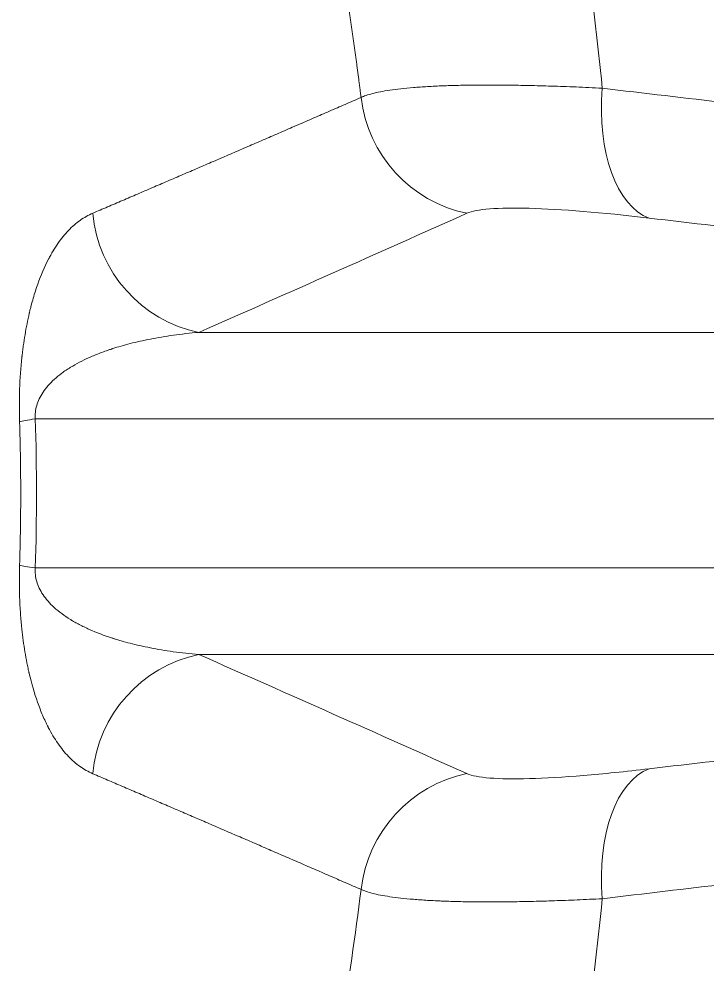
# Model space of a CAD drawing. Header units: millimetres. Extents: x 4664 to 8864, y -38 to 2932.
# Drawn here: x 8092.41 to 8099.18, y 1784.15 to 1793.44 of the extents above; entities that cross this region are included whole.
import ezdxf

# ---------------------------------------------------------------- set-up
doc = ezdxf.new("R2010")
doc.units = ezdxf.units.MM

msp = doc.modelspace()

# ---------------------------------------------------------------- linework, layer by layer
at = {"lineweight": 5}
for p, q in [((8106.2462, 1790.3589), (8094.1787, 1790.3589)), ((8092.5687, 1789.5075), (8106.0642, 1789.5075)), ((8106.0642, 1788.0428), (8092.5687, 1788.0428)), ((8094.1787, 1787.1914), (8106.2462, 1787.1914))]:
    msp.add_line(p, q, dxfattribs=at)
at = {"lineweight": 5, "extrusion": (0, 0, -1)}
for centre, major_axis, ratio, start_param, end_param in [((8098.8458, 1792.7593), (0.1524, 1.297), 0.532307, 3.265384, 4.649943), ((8059.8098, 1806.577), (71.6548, -13.6641), 0.105061, 0.965895, 0.986349), ((8097.0522, 1792.8067), (-0.5326, 1.1924), 0.983264, 3.752663, 5.019753), ((8094.4152, 1791.636), (0.527, -1.1949), 0.983038, 0.606425, 1.898438), ((8059.5734, 1805.2999), (72.9615, -13.6589), 0.10331, 0.966589, 0.987043), ((8093.6997, 1789.5075), (1.3053, 0.0406), 0.053788, 3.316381, 3.666029), ((8066.6102, 1788.7752), (25.9699, 0), 0.952222, 6.253566, 6.312805), ((8093.6997, 1788.0428), (1.3053, -0.0406), 0.053788, 2.617157, 2.966804), ((8094.4152, 1785.9144), (0.527, 1.1949), 0.983038, 4.384748, 5.67676), ((8059.5734, 1772.2505), (72.9615, 13.6589), 0.10331, 5.296142, 5.316597), ((8098.8458, 1784.791), (-0.1524, 1.297), 0.532307, 4.774835, 6.159394), ((8097.0522, 1784.7437), (0.5326, 1.1924), 0.983264, 4.405025, 5.672115), ((8059.8098, 1770.9734), (71.6548, 13.6641), 0.105061, 5.296836, 5.317291)]:
    msp.add_ellipse(centre, major_axis=major_axis, ratio=ratio, start_param=start_param, end_param=end_param, dxfattribs=at)
at = {"lineweight": 5}
for points, knots in [([(8098.1472, 1792.7593), (8098.0998, 1793.2253), (8097.9885, 1794.1557), (8097.7715, 1795.5461), (8097.5934, 1796.4697), (8097.4471, 1797.1612), (8097.3962, 1797.3914), (8097.3167, 1797.7365), (8097.2762, 1797.909), (8097.2275, 1798.1101), (8097.2028, 1798.2106), (8097.1904, 1798.2608), (8097.1841, 1798.2859), (8097.181, 1798.2985), (8097.1794, 1798.3048), (8097.1786, 1798.3079), (8097.1783, 1798.3095), (8097.1781, 1798.3102), (8097.178, 1798.3106), (8097.1779, 1798.3108), (8097.0657, 1798.7609), (8096.8255, 1799.6572), (8096.4171, 1800.9914), (8095.9599, 1802.3154), (8095.6222, 1803.1912), (8095.4451, 1803.6274)], [0, 0, 0, 0, 0.125, 0.25, 0.375, 0.375, 0.4375, 0.4375, 0.46875, 0.484375, 0.492187, 0.496094, 0.498047, 0.499023, 0.499512, 0.499756, 0.499878, 0.499939, 0.499939, 0.5, 0.5, 0.625, 0.75, 0.875, 1, 1, 1, 1]), ([(8092.4984, 1803.3425), (8092.5025, 1803.3345), (8092.5106, 1803.3185), (8092.5227, 1803.2946), (8092.5348, 1803.2706), (8092.5469, 1803.2466), (8092.5589, 1803.2226), (8092.571, 1803.1987), (8092.5829, 1803.1747), (8092.5949, 1803.1508), (8092.6068, 1803.1268), (8092.6187, 1803.1029), (8092.6306, 1803.079), (8092.6425, 1803.0551), (8092.6543, 1803.0312), (8092.6661, 1803.0073), (8092.6778, 1802.9834), (8092.6896, 1802.9596), (8092.7013, 1802.9357), (8092.7129, 1802.9119), (8092.7246, 1802.888), (8092.7362, 1802.8642), (8092.7478, 1802.8404), (8092.7594, 1802.8166), (8092.7709, 1802.7928), (8092.7824, 1802.769), (8092.7939, 1802.7452), (8092.8053, 1802.7214), (8092.8168, 1802.6977), (8092.8282, 1802.6739), (8092.8395, 1802.6502), (8092.8509, 1802.6264), (8092.8622, 1802.6027), (8092.8735, 1802.579), (8092.8847, 1802.5553), (8092.896, 1802.5316), (8092.9072, 1802.5079), (8092.9183, 1802.4842), (8092.9295, 1802.4606), (8092.9406, 1802.4369), (8092.9517, 1802.4133), (8092.9628, 1802.3896), (8092.9738, 1802.366), (8092.9848, 1802.3424), (8092.9958, 1802.3188), (8093.0067, 1802.2952), (8093.0177, 1802.2716), (8093.0286, 1802.2481), (8093.0394, 1802.2245), (8093.0503, 1802.201), (8093.0611, 1802.1774), (8093.0719, 1802.1539), (8093.0826, 1802.1304), (8093.0934, 1802.1069), (8093.1041, 1802.0834), (8093.1148, 1802.0599), (8093.1254, 1802.0364), (8093.1361, 1802.013), (8093.1467, 1801.9895), (8093.1572, 1801.9661), (8093.1678, 1801.9426), (8093.1783, 1801.9192), (8093.1888, 1801.8958), (8093.1993, 1801.8724), (8093.2097, 1801.849), (8093.2201, 1801.8256), (8093.2305, 1801.8023), (8093.2409, 1801.7789), (8093.2512, 1801.7556), (8093.2615, 1801.7322), (8093.2718, 1801.7089), (8093.282, 1801.6856), (8093.2923, 1801.6623), (8093.3025, 1801.639), (8093.3127, 1801.6158), (8093.3228, 1801.5925), (8093.3329, 1801.5692), (8093.343, 1801.546), (8093.3531, 1801.5228), (8093.3631, 1801.4996), (8093.3732, 1801.4764), (8093.3831, 1801.4532), (8093.3931, 1801.43), (8093.403, 1801.4068), (8093.413, 1801.3837), (8093.4229, 1801.3605), (8093.4327, 1801.3374), (8093.4425, 1801.3143), (8093.4524, 1801.2911), (8093.4621, 1801.2681), (8093.4719, 1801.245), (8093.4816, 1801.2219), (8093.4913, 1801.1988), (8093.501, 1801.1758), (8093.5107, 1801.1527), (8093.5203, 1801.1297), (8093.5299, 1801.1067), (8093.5395, 1801.0837), (8093.549, 1801.0607), (8093.5586, 1801.0377), (8093.5681, 1801.0148), (8093.5775, 1800.9918), (8093.587, 1800.9689), (8093.5964, 1800.9459), (8093.6058, 1800.923), (8093.6152, 1800.9001), (8093.6245, 1800.8772), (8093.6339, 1800.8544), (8093.7117, 1800.6631), (8093.8539, 1800.3039), (8094.0528, 1799.7754), (8094.2405, 1799.2491), (8094.4173, 1798.7254), (8094.5337, 1798.3603), (8094.5972, 1798.1547), (8094.6116, 1798.1077), (8094.626, 1798.0606), (8094.6403, 1798.0136), (8094.6545, 1797.9666), (8094.6686, 1797.9196), (8094.6826, 1797.8726), (8094.6966, 1797.8256), (8094.7105, 1797.7786), (8094.7243, 1797.7316), (8094.738, 1797.6846), (8094.7517, 1797.6377), (8094.7652, 1797.5907), (8094.7787, 1797.5437), (8094.7921, 1797.4967), (8094.8055, 1797.4498), (8094.8187, 1797.4028), (8094.8319, 1797.3559), (8094.845, 1797.3089), (8094.858, 1797.262), (8094.8709, 1797.2151), (8094.8838, 1797.1681), (8094.8966, 1797.1212), (8094.9093, 1797.0743), (8094.9219, 1797.0274), (8094.9345, 1796.9805), (8094.947, 1796.9336), (8094.9594, 1796.8867), (8094.9717, 1796.8398), (8094.9839, 1796.793), (8094.9961, 1796.7461), (8095.0082, 1796.6993), (8095.0202, 1796.6524), (8095.0321, 1796.6056), (8095.044, 1796.5587), (8095.0558, 1796.5119), (8095.0675, 1796.4651), (8095.0791, 1796.4183), (8095.0907, 1796.3715), (8095.1021, 1796.3247), (8095.1135, 1796.2779), (8095.1248, 1796.2312), (8095.1361, 1796.1844), (8095.1473, 1796.1377), (8095.1584, 1796.0909), (8095.1694, 1796.0442), (8095.1803, 1795.9975), (8095.1912, 1795.9507), (8095.202, 1795.904), (8095.2127, 1795.8574), (8095.2233, 1795.8107), (8095.2339, 1795.764), (8095.2444, 1795.7173), (8095.2548, 1795.6707), (8095.2651, 1795.6241), (8095.2754, 1795.5774), (8095.2855, 1795.5308), (8095.2957, 1795.4842), (8095.3057, 1795.4376), (8095.3156, 1795.391), (8095.3255, 1795.3445), (8095.3353, 1795.2979), (8095.3451, 1795.2514), (8095.3547, 1795.2048), (8095.3643, 1795.1583), (8095.3738, 1795.1118), (8095.3833, 1795.0653), (8095.3926, 1795.0188), (8095.4019, 1794.9724), (8095.4111, 1794.9259), (8095.4203, 1794.8795), (8095.4293, 1794.833), (8095.4383, 1794.7866), (8095.4473, 1794.7402), (8095.4561, 1794.6938), (8095.4649, 1794.6475), (8095.4736, 1794.6011), (8095.4822, 1794.5547), (8095.4907, 1794.5084), (8095.4992, 1794.4621), (8095.5076, 1794.4158), (8095.516, 1794.3695), (8095.5242, 1794.3232), (8095.5324, 1794.277), (8095.5405, 1794.2307), (8095.5485, 1794.1845), (8095.5565, 1794.1383), (8095.5644, 1794.0921), (8095.5722, 1794.0459), (8095.58, 1793.9997), (8095.5877, 1793.9536), (8095.5953, 1793.9074), (8095.6028, 1793.8613), (8095.6103, 1793.8152), (8095.6176, 1793.7691), (8095.625, 1793.7231), (8095.6322, 1793.677), (8095.6394, 1793.631), (8095.6465, 1793.585), (8095.6535, 1793.539), (8095.6605, 1793.493), (8095.6674, 1793.447), (8095.6742, 1793.401), (8095.6809, 1793.3551), (8095.6876, 1793.3092), (8095.6942, 1793.2633), (8095.7007, 1793.2174), (8095.7072, 1793.1716), (8095.7136, 1793.1257), (8095.7199, 1793.0799), (8095.7261, 1793.0341), (8095.7323, 1792.9883), (8095.7384, 1792.9425), (8095.7445, 1792.8968), (8095.7504, 1792.851), (8095.7563, 1792.8053), (8095.7622, 1792.7596), (8095.7679, 1792.7139), (8095.7717, 1792.6835), (8095.7736, 1792.6683)], [0, 0, 0, 0, 0.002443, 0.004884, 0.007322, 0.009759, 0.012193, 0.014626, 0.017056, 0.019484, 0.02191, 0.024334, 0.026756, 0.029176, 0.031594, 0.03401, 0.036423, 0.038835, 0.041244, 0.043651, 0.046056, 0.048459, 0.05086, 0.053259, 0.055656, 0.058051, 0.060443, 0.062834, 0.065222, 0.067608, 0.069992, 0.072374, 0.074754, 0.077132, 0.079508, 0.081882, 0.084253, 0.086623, 0.08899, 0.091356, 0.093719, 0.09608, 0.098439, 0.100796, 0.103151, 0.105503, 0.107854, 0.110202, 0.112549, 0.114893, 0.117235, 0.119576, 0.121914, 0.12425, 0.126583, 0.128915, 0.131245, 0.133572, 0.135898, 0.138221, 0.140542, 0.142861, 0.145179, 0.147493, 0.149806, 0.152117, 0.154426, 0.156732, 0.159037, 0.161339, 0.163639, 0.165938, 0.168234, 0.170528, 0.172819, 0.175109, 0.177397, 0.179682, 0.181966, 0.184247, 0.186527, 0.188804, 0.191079, 0.193352, 0.195623, 0.197891, 0.200158, 0.202423, 0.204685, 0.206946, 0.209204, 0.21146, 0.213714, 0.215966, 0.218216, 0.220464, 0.22271, 0.224953, 0.227195, 0.229434, 0.231671, 0.233907, 0.23614, 0.238371, 0.2406, 0.242826, 0.245051, 0.247274, 0.249494, 0.300775, 0.351418, 0.401426, 0.4508, 0.499541, 0.503925, 0.508305, 0.512683, 0.517057, 0.521428, 0.525796, 0.530161, 0.534523, 0.538882, 0.543237, 0.54759, 0.551939, 0.556286, 0.560629, 0.564969, 0.569306, 0.573641, 0.577972, 0.582299, 0.586624, 0.590946, 0.595265, 0.59958, 0.603893, 0.608203, 0.612509, 0.616812, 0.621113, 0.62541, 0.629704, 0.633996, 0.638284, 0.642569, 0.646851, 0.65113, 0.655406, 0.659679, 0.663949, 0.668216, 0.67248, 0.676741, 0.680999, 0.685254, 0.689506, 0.693754, 0.698, 0.702243, 0.706483, 0.71072, 0.714954, 0.719184, 0.723412, 0.727637, 0.731859, 0.736078, 0.740294, 0.744507, 0.748717, 0.752924, 0.757128, 0.761329, 0.765527, 0.769722, 0.773914, 0.778103, 0.782289, 0.786472, 0.790653, 0.79483, 0.799004, 0.803176, 0.807344, 0.81151, 0.815673, 0.819832, 0.823989, 0.828143, 0.832294, 0.836442, 0.840587, 0.844729, 0.848868, 0.853005, 0.857138, 0.861269, 0.865396, 0.869521, 0.873643, 0.877762, 0.881878, 0.885991, 0.890101, 0.894209, 0.898313, 0.902415, 0.906514, 0.91061, 0.914703, 0.918793, 0.92288, 0.926965, 0.931046, 0.935125, 0.939201, 0.943274, 0.947344, 0.951412, 0.955476, 0.959538, 0.963597, 0.967653, 0.971706, 0.975757, 0.979804, 0.983849, 0.987891, 0.99193, 0.995966, 1, 1, 1, 1]), ([(8098.1472, 1792.7593), (8098.0583, 1792.7639), (8097.9721, 1792.7679), (8097.8057, 1792.7747), (8097.7255, 1792.7776), (8097.5711, 1792.7825), (8097.497, 1792.7844), (8097.3548, 1792.7875), (8097.2867, 1792.7886), (8097.1567, 1792.7901), (8097.0947, 1792.7905), (8096.9767, 1792.7906), (8096.9206, 1792.7903), (8096.8142, 1792.7891), (8096.7639, 1792.7882), (8096.6924, 1792.7865), (8096.6693, 1792.7859), (8096.6356, 1792.7848), (8096.619, 1792.7843), (8096.6, 1792.7836), (8096.5907, 1792.7832), (8096.586, 1792.783), (8096.5837, 1792.7829), (8096.5825, 1792.7829), (8096.5819, 1792.7829), (8096.5817, 1792.7829), (8096.5815, 1792.7829), (8096.5814, 1792.7829), (8096.5814, 1792.7829), (8096.5814, 1792.7829), (8096.5813, 1792.7829), (8096.5813, 1792.7829), (8096.5275, 1792.7807), (8096.4762, 1792.7782), (8096.3786, 1792.7723), (8096.3323, 1792.769), (8096.2449, 1792.7617), (8096.2037, 1792.7577), (8096.1266, 1792.749), (8096.0906, 1792.7444), (8096.0236, 1792.7346), (8095.9926, 1792.7294), (8095.9358, 1792.7184), (8095.9098, 1792.7127), (8095.8627, 1792.7008), (8095.8417, 1792.6946), (8095.8042, 1792.6818), (8095.7878, 1792.6751), (8095.7736, 1792.6683)], [0, 0, 0, 0, 0.0625, 0.0625, 0.125, 0.125, 0.1875, 0.1875, 0.25, 0.25, 0.3125, 0.3125, 0.375, 0.375, 0.4375, 0.4375, 0.46875, 0.46875, 0.484375, 0.492187, 0.496094, 0.498047, 0.499023, 0.499512, 0.499756, 0.499878, 0.499939, 0.499969, 0.499985, 0.499992, 0.499992, 0.5, 0.5, 0.5625, 0.5625, 0.625, 0.625, 0.6875, 0.6875, 0.75, 0.75, 0.8125, 0.8125, 0.875, 0.875, 0.9375, 0.9375, 1, 1, 1, 1]), ([(8095.7736, 1792.6683), (8095.7477, 1792.657), (8095.6959, 1792.6345), (8095.6182, 1792.6007), (8095.5406, 1792.5671), (8095.4632, 1792.5335), (8095.386, 1792.5), (8095.3089, 1792.4665), (8095.2319, 1792.4332), (8095.1551, 1792.3999), (8095.0784, 1792.3667), (8095.0018, 1792.3336), (8094.9254, 1792.3005), (8094.8491, 1792.2675), (8094.773, 1792.2346), (8094.697, 1792.2018), (8094.6211, 1792.1691), (8094.5454, 1792.1364), (8094.4699, 1792.1038), (8094.3944, 1792.0713), (8094.3191, 1792.0388), (8094.244, 1792.0064), (8094.169, 1791.9741), (8094.0941, 1791.9419), (8094.0194, 1791.9098), (8093.9448, 1791.8777), (8093.8703, 1791.8457), (8093.796, 1791.8138), (8093.7218, 1791.782), (8093.6478, 1791.7502), (8093.5739, 1791.7185), (8093.5002, 1791.6869), (8093.4265, 1791.6554), (8093.3531, 1791.624), (8093.2797, 1791.5926), (8093.2066, 1791.5613), (8093.1578, 1791.5404), (8093.1334, 1791.53)], [0, 0, 0, 0, 0.029594, 0.059127, 0.088601, 0.118014, 0.147367, 0.17666, 0.205893, 0.235066, 0.264179, 0.293231, 0.322223, 0.351156, 0.380028, 0.40884, 0.437592, 0.466283, 0.494915, 0.523486, 0.551998, 0.580449, 0.60884, 0.637171, 0.665441, 0.693652, 0.721803, 0.749893, 0.777923, 0.805893, 0.833803, 0.861653, 0.889443, 0.917172, 0.944842, 0.972451, 1, 1, 1, 1]), ([(8093.1334, 1791.53), (8093.0901, 1791.5115), (8093.0072, 1791.4648), (8092.8933, 1791.3658), (8092.8243, 1791.2807), (8092.775, 1791.2098), (8092.751, 1791.1726), (8092.7241, 1791.126), (8092.7109, 1791.102), (8092.7044, 1791.0898), (8092.7011, 1791.0836), (8092.6995, 1791.0805), (8092.6987, 1791.079), (8092.6983, 1791.0782), (8092.6981, 1791.0778), (8092.698, 1791.0776), (8092.6979, 1791.0775), (8092.6979, 1791.0775), (8092.6979, 1791.0775), (8092.6979, 1791.0774), (8092.6979, 1791.0774), (8092.6979, 1791.0774), (8092.6586, 1791.002), (8092.6233, 1790.9201), (8092.5763, 1790.7877), (8092.5616, 1790.7419), (8092.541, 1790.6709), (8092.531, 1790.6348), (8092.5201, 1790.5916), (8092.5147, 1790.5698), (8092.5121, 1790.5588), (8092.5108, 1790.5533), (8092.5101, 1790.5505), (8092.5098, 1790.5491), (8092.5097, 1790.5484), (8092.5096, 1790.5481), (8092.5095, 1790.5479), (8092.5095, 1790.5478), (8092.5095, 1790.5478), (8092.5095, 1790.5478), (8092.5095, 1790.5477), (8092.5095, 1790.5477), (8092.4934, 1790.4792), (8092.4794, 1790.4087), (8092.4612, 1790.3), (8092.4529, 1790.245), (8092.4444, 1790.1794), (8092.4405, 1790.1462), (8092.4386, 1790.1296), (8092.4377, 1790.1213), (8092.4372, 1790.1171), (8092.437, 1790.115), (8092.4369, 1790.1139), (8092.4368, 1790.1134), (8092.4368, 1790.1132), (8092.4368, 1790.113), (8092.4368, 1790.113), (8092.4368, 1790.113), (8092.4368, 1790.1129), (8092.4368, 1790.1129), (8092.4146, 1789.9072), (8092.4071, 1789.6965), (8092.4139, 1789.4797)], [0, 0, 0, 0, 0.125, 0.25, 0.375, 0.375, 0.4375, 0.46875, 0.484375, 0.492188, 0.496094, 0.498047, 0.499023, 0.499512, 0.499756, 0.499878, 0.499939, 0.499969, 0.499985, 0.499992, 0.499992, 0.5, 0.5, 0.625, 0.625, 0.6875, 0.6875, 0.71875, 0.734375, 0.742188, 0.746094, 0.748047, 0.749023, 0.749512, 0.749756, 0.749878, 0.749939, 0.749969, 0.749985, 0.749992, 0.749992, 0.75, 0.75, 0.8125, 0.8125, 0.84375, 0.859375, 0.867188, 0.871094, 0.873047, 0.874023, 0.874512, 0.874756, 0.874878, 0.874939, 0.874969, 0.874985, 0.874992, 0.874992, 0.875, 0.875, 1, 1, 1, 1]), ([(8096.8158, 1791.5296), (8096.8621, 1791.5503), (8096.9372, 1791.5646), (8097.1425, 1791.581), (8097.2746, 1791.583), (8097.7372, 1791.5704), (8098.1418, 1791.5372), (8098.6094, 1791.4823)], [0, 0, 0, 0, 0.25, 0.25, 0.5, 0.5, 1, 1, 1, 1]), ([(8092.5687, 1789.5075), (8092.5653, 1789.5517), (8092.57, 1789.5961), (8092.5955, 1789.6844), (8092.6163, 1789.7283), (8092.6739, 1789.8144), (8092.7108, 1789.8567), (8092.7784, 1789.918), (8092.803, 1789.9381), (8092.8429, 1789.9677), (8092.8636, 1789.9823), (8092.8891, 1789.999), (8092.9022, 1790.0073), (8092.9089, 1790.0115), (8092.9122, 1790.0135), (8092.9139, 1790.0146), (8092.9147, 1790.0151), (8092.9151, 1790.0153), (8092.9154, 1790.0155), (8092.9155, 1790.0155), (8092.9155, 1790.0155), (8092.9155, 1790.0156), (8092.9155, 1790.0156), (8092.9156, 1790.0156), (8092.9156, 1790.0156), (8092.9156, 1790.0156), (8092.9703, 1790.049), (8093.0322, 1790.0814), (8093.1358, 1790.1276), (8093.1722, 1790.1426), (8093.2295, 1790.1643), (8093.2588, 1790.175), (8093.2941, 1790.1871), (8093.3121, 1790.1931), (8093.3212, 1790.1961), (8093.3258, 1790.1976), (8093.328, 1790.1983), (8093.3292, 1790.1987), (8093.3298, 1790.1989), (8093.33, 1790.1989), (8093.3302, 1790.199), (8093.3303, 1790.199), (8093.3303, 1790.199), (8093.3303, 1790.199), (8093.3304, 1790.199), (8093.3304, 1790.1991), (8093.3304, 1790.1991), (8093.3834, 1790.2161), (8093.4409, 1790.2328), (8093.5647, 1790.2644), (8093.6309, 1790.2794), (8093.7723, 1790.307), (8093.8473, 1790.3197), (8094.0063, 1790.3419), (8094.0902, 1790.3514), (8094.1787, 1790.3589)], [0, 0, 0, 0, 0.0625, 0.0625, 0.125, 0.125, 0.1875, 0.1875, 0.21875, 0.21875, 0.234375, 0.242188, 0.246094, 0.248047, 0.249023, 0.249512, 0.249756, 0.249878, 0.249939, 0.249969, 0.249985, 0.249992, 0.249996, 0.249998, 0.249998, 0.25, 0.25, 0.375, 0.375, 0.4375, 0.4375, 0.46875, 0.484375, 0.492188, 0.496094, 0.498047, 0.499023, 0.499512, 0.499756, 0.499878, 0.499939, 0.499969, 0.499985, 0.499992, 0.499996, 0.499996, 0.5, 0.5, 0.625, 0.625, 0.75, 0.75, 0.875, 0.875, 1, 1, 1, 1]), ([(8092.4139, 1789.4797), (8092.4141, 1789.4746), (8092.4144, 1789.4644), (8092.4148, 1789.4491), (8092.4153, 1789.4338), (8092.4157, 1789.4185), (8092.4162, 1789.4032), (8092.4166, 1789.3878), (8092.417, 1789.3725), (8092.4174, 1789.3572), (8092.4178, 1789.3419), (8092.4182, 1789.3266), (8092.4186, 1789.3113), (8092.4189, 1789.2959), (8092.4193, 1789.2806), (8092.4196, 1789.2653), (8092.42, 1789.25), (8092.4203, 1789.2347), (8092.4206, 1789.2193), (8092.4209, 1789.204), (8092.4212, 1789.1887), (8092.4215, 1789.1734), (8092.4217, 1789.1581), (8092.422, 1789.1428), (8092.4222, 1789.1274), (8092.4225, 1789.1121), (8092.4227, 1789.0968), (8092.4229, 1789.0815), (8092.4231, 1789.0662), (8092.4233, 1789.0509), (8092.4235, 1789.0355), (8092.4237, 1789.0202), (8092.4238, 1789.0049), (8092.424, 1788.9896), (8092.4241, 1788.9743), (8092.4242, 1788.959), (8092.4244, 1788.9436), (8092.4245, 1788.9283), (8092.4246, 1788.913), (8092.4247, 1788.8977), (8092.4247, 1788.8824), (8092.4248, 1788.8671), (8092.4249, 1788.8517), (8092.4249, 1788.8364), (8092.4249, 1788.8211), (8092.425, 1788.8058), (8092.425, 1788.7905), (8092.425, 1788.7701), (8092.425, 1788.7446), (8092.4249, 1788.7139), (8092.4248, 1788.6833), (8092.4247, 1788.6527), (8092.4245, 1788.622), (8092.4242, 1788.5914), (8092.424, 1788.5608), (8092.4237, 1788.5301), (8092.4233, 1788.4995), (8092.4229, 1788.4689), (8092.4225, 1788.4382), (8092.422, 1788.4076), (8092.4215, 1788.377), (8092.4209, 1788.3463), (8092.4203, 1788.3157), (8092.4196, 1788.2851), (8092.4189, 1788.2544), (8092.4182, 1788.2238), (8092.4174, 1788.1931), (8092.4166, 1788.1625), (8092.4158, 1788.1319), (8092.4149, 1788.1012), (8092.4142, 1788.0808), (8092.4139, 1788.0706)], [0, 0, 0, 0, 0.010884, 0.021768, 0.03265, 0.043532, 0.054412, 0.065292, 0.076172, 0.08705, 0.097928, 0.108805, 0.119681, 0.130556, 0.141431, 0.152305, 0.163178, 0.174051, 0.184923, 0.195794, 0.206665, 0.217535, 0.228405, 0.239274, 0.250142, 0.26101, 0.271878, 0.282745, 0.293611, 0.304477, 0.315342, 0.326207, 0.337072, 0.347936, 0.3588, 0.369663, 0.380526, 0.391389, 0.402251, 0.413113, 0.423975, 0.434837, 0.445698, 0.456559, 0.467419, 0.47828, 0.48914, 0.5, 0.52172, 0.543441, 0.565163, 0.586887, 0.608611, 0.630337, 0.652064, 0.673793, 0.695523, 0.717256, 0.73899, 0.760726, 0.782465, 0.804206, 0.825949, 0.847695, 0.869444, 0.891196, 0.91295, 0.934708, 0.956468, 0.978232, 1, 1, 1, 1]), ([(8092.4139, 1788.0706), (8092.4105, 1787.9629), (8092.4107, 1787.8567), (8092.4163, 1787.6993), (8092.4204, 1787.6212), (8092.4276, 1787.5308), (8092.4318, 1787.4858), (8092.434, 1787.4634), (8092.4352, 1787.4522), (8092.4358, 1787.4466), (8092.4361, 1787.4438), (8092.4362, 1787.4424), (8092.4363, 1787.4417), (8092.4364, 1787.4413), (8092.4364, 1787.4411), (8092.4364, 1787.4411), (8092.4364, 1787.441), (8092.4364, 1787.441), (8092.4364, 1787.441), (8092.4445, 1787.3646), (8092.4546, 1787.2903), (8092.4727, 1787.1817), (8092.4824, 1787.1281), (8092.4951, 1787.0668), (8092.5017, 1787.0365), (8092.5052, 1787.0214), (8092.5069, 1787.0139), (8092.5077, 1787.0101), (8092.5082, 1787.0083), (8092.5084, 1787.0073), (8092.5085, 1787.0068), (8092.5086, 1787.0066), (8092.5086, 1787.0065), (8092.5086, 1787.0065), (8092.5086, 1787.0064), (8092.5086, 1787.0064), (8092.5086, 1787.0064), (8092.5322, 1786.9051), (8092.5595, 1786.8103), (8092.6064, 1786.6776), (8092.623, 1786.635), (8092.6495, 1786.5734), (8092.663, 1786.5432), (8092.6796, 1786.5091), (8092.688, 1786.4922), (8092.6922, 1786.4839), (8092.6944, 1786.4797), (8092.6954, 1786.4777), (8092.696, 1786.4766), (8092.6962, 1786.4761), (8092.6964, 1786.4758), (8092.6964, 1786.4757), (8092.6965, 1786.4756), (8092.6965, 1786.4756), (8092.6965, 1786.4756), (8092.6965, 1786.4756), (8092.6965, 1786.4755), (8092.7261, 1786.4185), (8092.7886, 1786.3138), (8092.8924, 1786.1854), (8093.0066, 1786.0859), (8093.09, 1786.0389), (8093.1334, 1786.0203)], [0, 0, 0, 0, 0.0625, 0.0625, 0.09375, 0.109375, 0.117187, 0.121094, 0.123047, 0.124023, 0.124512, 0.124756, 0.124878, 0.124939, 0.124969, 0.124985, 0.124992, 0.124992, 0.125, 0.125, 0.1875, 0.1875, 0.21875, 0.234375, 0.242187, 0.246094, 0.248047, 0.249023, 0.249512, 0.249756, 0.249878, 0.249939, 0.249969, 0.249985, 0.249992, 0.249992, 0.25, 0.25, 0.375, 0.375, 0.4375, 0.4375, 0.46875, 0.484375, 0.492187, 0.496094, 0.498047, 0.499023, 0.499512, 0.499756, 0.499878, 0.499939, 0.499969, 0.499985, 0.499992, 0.499992, 0.5, 0.5, 0.625, 0.75, 0.875, 1, 1, 1, 1]), ([(8094.1787, 1787.1914), (8094.09, 1787.199), (8094.0059, 1787.2085), (8093.8467, 1787.2308), (8093.7715, 1787.2435), (8093.6299, 1787.2712), (8093.5636, 1787.2863), (8093.4706, 1787.31), (8093.4407, 1787.3182), (8093.3975, 1787.3306), (8093.3763, 1787.3369), (8093.3524, 1787.3443), (8093.3406, 1787.348), (8093.3347, 1787.3499), (8093.3318, 1787.3508), (8093.3303, 1787.3513), (8093.3296, 1787.3516), (8093.3292, 1787.3517), (8093.3291, 1787.3517), (8093.329, 1787.3518), (8093.3289, 1787.3518), (8093.3289, 1787.3518), (8093.3289, 1787.3518), (8093.3288, 1787.3518), (8093.3288, 1787.3518), (8093.3288, 1787.3518), (8093.2452, 1787.3788), (8093.1688, 1787.408), (8093.0651, 1787.4543), (8093.0323, 1787.4702), (8092.9859, 1787.4944), (8092.9634, 1787.5067), (8092.9382, 1787.5212), (8092.926, 1787.5285), (8092.9199, 1787.5321), (8092.9169, 1787.534), (8092.9154, 1787.5349), (8092.9146, 1787.5353), (8092.9143, 1787.5356), (8092.9141, 1787.5357), (8092.914, 1787.5357), (8092.914, 1787.5358), (8092.9139, 1787.5358), (8092.9139, 1787.5358), (8092.9139, 1787.5358), (8092.9138, 1787.5358), (8092.9139, 1787.5358), (8092.9139, 1787.5358), (8092.8527, 1787.5733), (8092.7998, 1787.6128), (8092.7101, 1787.6944), (8092.6734, 1787.7366), (8092.616, 1787.8226), (8092.5953, 1787.8664), (8092.57, 1787.9545), (8092.5653, 1787.9988), (8092.5687, 1788.0428)], [0, 0, 0, 0, 0.125, 0.125, 0.25, 0.25, 0.375, 0.375, 0.4375, 0.4375, 0.46875, 0.484375, 0.492187, 0.496094, 0.498047, 0.499023, 0.499512, 0.499756, 0.499878, 0.499939, 0.499969, 0.499985, 0.499992, 0.499996, 0.499996, 0.5, 0.5, 0.625, 0.625, 0.6875, 0.6875, 0.71875, 0.734375, 0.742187, 0.746094, 0.748047, 0.749023, 0.749512, 0.749756, 0.749878, 0.749939, 0.749969, 0.749985, 0.749992, 0.749996, 0.749998, 0.749998, 0.75, 0.75, 0.8125, 0.8125, 0.875, 0.875, 0.9375, 0.9375, 1, 1, 1, 1]), ([(8098.6094, 1786.0681), (8098.3755, 1786.0406), (8098.16, 1786.0188), (8097.7654, 1785.9864), (8097.5846, 1785.9759), (8097.1212, 1785.9631), (8096.9084, 1785.9794), (8096.8158, 1786.0207)], [0, 0, 0, 0, 0.25, 0.25, 0.5, 0.5, 1, 1, 1, 1]), ([(8093.1334, 1786.0203), (8093.1578, 1786.0099), (8093.2066, 1785.9891), (8093.2797, 1785.9578), (8093.3531, 1785.9264), (8093.4265, 1785.8949), (8093.5002, 1785.8634), (8093.5739, 1785.8318), (8093.6478, 1785.8001), (8093.7218, 1785.7684), (8093.796, 1785.7365), (8093.8703, 1785.7046), (8093.9448, 1785.6726), (8094.0194, 1785.6406), (8094.0941, 1785.6084), (8094.169, 1785.5762), (8094.244, 1785.5439), (8094.3191, 1785.5115), (8094.3944, 1785.4791), (8094.4699, 1785.4466), (8094.5454, 1785.414), (8094.6211, 1785.3813), (8094.697, 1785.3486), (8094.773, 1785.3157), (8094.8491, 1785.2828), (8094.9254, 1785.2498), (8095.0018, 1785.2168), (8095.0784, 1785.1837), (8095.1551, 1785.1505), (8095.2319, 1785.1172), (8095.3089, 1785.0838), (8095.386, 1785.0504), (8095.4632, 1785.0169), (8095.5406, 1784.9833), (8095.6182, 1784.9496), (8095.6959, 1784.9159), (8095.7477, 1784.8934), (8095.7736, 1784.8821)], [0, 0, 0, 0, 0.027549, 0.055158, 0.082828, 0.110557, 0.138347, 0.166197, 0.194107, 0.222077, 0.250107, 0.278197, 0.306348, 0.334559, 0.362829, 0.39116, 0.419551, 0.448002, 0.476514, 0.505085, 0.533717, 0.562408, 0.59116, 0.619972, 0.648844, 0.677777, 0.706769, 0.735821, 0.764934, 0.794107, 0.82334, 0.852633, 0.881986, 0.911399, 0.940873, 0.970406, 1, 1, 1, 1]), ([(8095.7736, 1784.8821), (8095.7177, 1784.4304), (8095.6515, 1783.9759), (8095.4979, 1783.0622), (8095.4104, 1782.6031), (8095.2135, 1781.6813), (8095.1041, 1781.2187), (8094.9229, 1780.5231), (8094.8597, 1780.291), (8094.7605, 1779.9425), (8094.7098, 1779.7681), (8094.6488, 1779.5647), (8094.6178, 1779.4629), (8094.6022, 1779.412), (8094.5944, 1779.3866), (8094.5905, 1779.3739), (8094.5885, 1779.3675), (8094.5875, 1779.3643), (8094.587, 1779.3627), (8094.5868, 1779.3619), (8094.5866, 1779.3615), (8094.5866, 1779.3613), (8094.5866, 1779.3612), (8094.5865, 1779.3612), (8094.5865, 1779.3612), (8094.459, 1778.9487), (8094.3209, 1778.531), (8094.0217, 1777.6866), (8093.8608, 1777.2598), (8093.5146, 1776.3988), (8093.3294, 1775.9645), (8092.9334, 1775.0901), (8092.7226, 1774.6499), (8092.4984, 1774.2078)], [0, 0, 0, 0, 0.125, 0.125, 0.25, 0.25, 0.375, 0.375, 0.4375, 0.4375, 0.46875, 0.484375, 0.492187, 0.496094, 0.498047, 0.499023, 0.499512, 0.499756, 0.499878, 0.499939, 0.499969, 0.499985, 0.499992, 0.499992, 0.5, 0.5, 0.625, 0.625, 0.75, 0.75, 0.875, 0.875, 1, 1, 1, 1]), ([(8095.7736, 1784.8821), (8095.7878, 1784.8752), (8095.8042, 1784.8686), (8095.8418, 1784.8557), (8095.8629, 1784.8495), (8095.91, 1784.8376), (8095.936, 1784.8319), (8095.993, 1784.8209), (8096.0241, 1784.8157), (8096.0912, 1784.8059), (8096.1273, 1784.8012), (8096.2046, 1784.7926), (8096.2458, 1784.7886), (8096.3335, 1784.7813), (8096.3798, 1784.7779), (8096.4532, 1784.7735), (8096.4783, 1784.7722), (8096.5169, 1784.7703), (8096.5364, 1784.7694), (8096.5596, 1784.7684), (8096.5713, 1784.7679), (8096.5772, 1784.7677), (8096.5802, 1784.7675), (8096.5816, 1784.7675), (8096.5824, 1784.7675), (8096.5827, 1784.7674), (8096.5829, 1784.7674), (8096.583, 1784.7674), (8096.583, 1784.7674), (8096.5831, 1784.7674), (8096.5831, 1784.7674), (8096.6309, 1784.7656), (8096.6814, 1784.764), (8096.7877, 1784.7615), (8096.8436, 1784.7606), (8096.961, 1784.7594), (8097.0224, 1784.7592), (8097.1188, 1784.7595), (8097.1516, 1784.7597), (8097.2019, 1784.7602), (8097.2273, 1784.7605), (8097.2574, 1784.7608), (8097.2725, 1784.7611), (8097.2801, 1784.7612), (8097.2839, 1784.7612), (8097.2859, 1784.7612), (8097.2868, 1784.7613), (8097.2873, 1784.7613), (8097.2875, 1784.7613), (8097.2876, 1784.7613), (8097.2877, 1784.7613), (8097.2877, 1784.7613), (8097.2878, 1784.7613), (8097.3458, 1784.7621), (8097.4071, 1784.7634), (8097.5364, 1784.7665), (8097.6045, 1784.7685), (8097.7477, 1784.7733), (8097.8227, 1784.7762), (8097.9797, 1784.7828), (8098.0618, 1784.7866), (8098.1472, 1784.791)], [0, 0, 0, 0, 0.0625, 0.0625, 0.125, 0.125, 0.1875, 0.1875, 0.25, 0.25, 0.3125, 0.3125, 0.375, 0.375, 0.4375, 0.4375, 0.46875, 0.46875, 0.484375, 0.492187, 0.496094, 0.498047, 0.499023, 0.499512, 0.499756, 0.499878, 0.499939, 0.499969, 0.499985, 0.499985, 0.5, 0.5, 0.5625, 0.5625, 0.625, 0.625, 0.6875, 0.6875, 0.71875, 0.71875, 0.734375, 0.742187, 0.746094, 0.748047, 0.749023, 0.749512, 0.749756, 0.749878, 0.749939, 0.749969, 0.749985, 0.749985, 0.75, 0.75, 0.8125, 0.8125, 0.875, 0.875, 0.9375, 0.9375, 1, 1, 1, 1]), ([(8095.4451, 1773.9229), (8095.6224, 1774.3594), (8095.9602, 1775.2359), (8096.4177, 1776.5609), (8096.6902, 1777.451), (8096.8824, 1778.1212), (8096.9445, 1778.345), (8097.0346, 1778.6814), (8097.0789, 1778.8497), (8097.1293, 1779.0464), (8097.1542, 1779.1448), (8097.1666, 1779.194), (8097.1727, 1779.2186), (8097.1758, 1779.2309), (8097.1773, 1779.2371), (8097.1781, 1779.2402), (8097.1785, 1779.2417), (8097.1786, 1779.2424), (8097.1787, 1779.2428), (8097.1788, 1779.243), (8097.2932, 1779.7022), (8097.5049, 1780.6218), (8097.7719, 1782.0062), (8097.9886, 1783.3957), (8098.0999, 1784.3253), (8098.1472, 1784.791)], [0, 0, 0, 0, 0.125, 0.25, 0.375, 0.375, 0.4375, 0.4375, 0.46875, 0.484375, 0.492187, 0.496094, 0.498047, 0.499023, 0.499512, 0.499756, 0.499878, 0.499939, 0.499939, 0.5, 0.5, 0.625, 0.75, 0.875, 1, 1, 1, 1])]:
    msp.add_open_spline(points, degree=3, knots=knots, dxfattribs=at)
for points in [[(8094.1787, 1790.3589), (8095.0617, 1790.7483), (8095.9405, 1791.1386), (8096.8158, 1791.5296)], [(8096.8158, 1786.0207), (8095.9405, 1786.4117), (8095.0617, 1786.802), (8094.1787, 1787.1914)]]:
    msp.add_open_spline(points, degree=3, dxfattribs=at)

doc.saveas('drawing.dxf')
